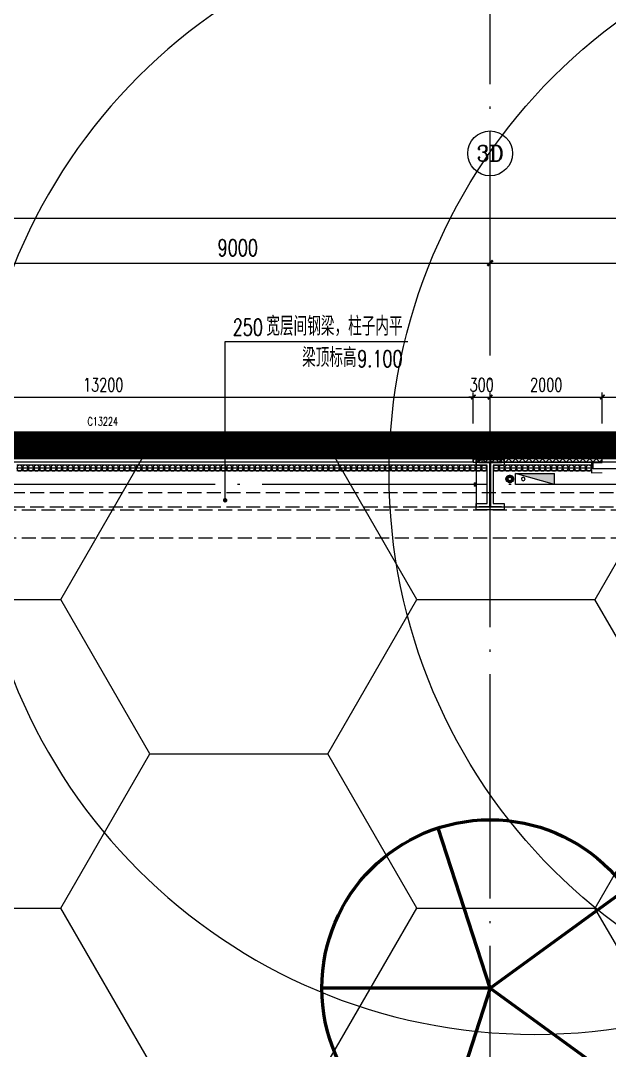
# Model space of a CAD drawing. Extents: x -821772 to -21949, y 506164 to 1049594.
# Drawn here: x -164228 to -153727, y 610633 to 628991 of the extents above; entities that cross this region are included whole.
import ezdxf
from ezdxf.enums import TextEntityAlignment as Align
from ezdxf.xclip import XClip

# ---------------------------------------------------------------- set-up
doc = ezdxf.new("R2010")
doc.units = 0
doc.header["$LTSCALE"] = 1000
doc.header["$MEASUREMENT"] = 0
doc.header["$XCLIPFRAME"] = 2
for name, pattern in [('10平面20250807_t3$0$10平面$0$DASH', [0.35, 0.25, -0.1]), ('10平面20250807_t3$0$DASH', [0.35, 0.25, -0.1]), ('10平面20250807_t3$0$DOTE', [2.42, 2, -0.2, 0.02, -0.2]), ('DASH', [0.35, 0.25, -0.1])]:
    doc.linetypes.add(name, pattern=pattern)
doc.layers.get('Defpoints').update_dxf_attribs({"color": 210})
doc.layers.add('1-防火分区线', color=201, linetype='DASH', lineweight=50)
doc.layers.add('10平面20250807_t3$0$LG-ZF消防', color=1, linetype='Continuous', lineweight=60)
for name, color, linetype in [('10平面20250807_t3$0$10平面$0$WINDOW', 8, 'Continuous'), ('10平面20250807_t3$0$10平面$0$WINDOW_TEXT', 8, 'Continuous'), ('10平面20250807_t3$0$A-AXIS-D', 8, 'Continuous'), ('10平面20250807_t3$0$A-AXIS-DOTE', 8, '10平面20250807_t3$0$DOTE'), ('10平面20250807_t3$0$A-AXIS-DP', 8, 'Continuous'), ('10平面20250807_t3$0$A-AXIS-SYMB', 8, 'Continuous'), ('10平面20250807_t3$0$A-HATCH-2', 8, 'Continuous'), ('10平面20250807_t3$0$A-HRAIL', 8, 'Continuous'), ('10平面20250807_t3$0$A-LIN-V', 8, 'Continuous'), ('10平面20250807_t3$0$A-SFCE', 8, 'Continuous'), ('10平面20250807_t3$0$A-WINDOW', 8, 'Continuous'), ('10平面20250807_t3$0$AS-COLN', 8, 'Continuous'), ('10平面20250807_t3$0$AS-WALL', 8, 'Continuous'), ('10平面20250807_t3$0$AS-结构边线层', 8, 'Continuous'), ('10平面20250807_t3$0$DIM_SYMB', 8, 'Continuous'), ('10平面20250807_t3$0$PUB_HATCH', 8, 'Continuous'), ('10平面20250807_t3$0$PUB_TEXT', 8, 'Continuous'), ('10平面20250807_t3$0$SB_ZF消火栓', 10, 'Continuous'), ('10平面20250807_t3$0$SB_ZF消火栓M', 10, 'Continuous'), ('10平面20250807_t3$0$建-窗', 8, 'Continuous'), ('10平面20250807_t3$0$建-门窗编号', 8, 'Continuous'), ('PUB_HATCH', 8, 'Continuous')]:
    doc.layers.add(name, color=color, linetype=linetype)
doc.styles.add('10平面20250807_t3$0$10平面$0$_TCH_WINDOW', font='SIMPLEX', dxfattribs={"height": 3.5, "bigfont": 'GBCBIG'})
doc.styles.add('10平面20250807_t3$0$_TCH_AXIS', font='COMPLEX', dxfattribs={"bigfont": 'GBCBIG'})
doc.styles.add('10平面20250807_t3$0$_TCH_DIM', font='SIMPLEX', dxfattribs={"bigfont": 'GBCBIG'})
doc.styles.add('10平面20250807_t3$0$_TCH_DIM_T3', font='SIMPLEX', dxfattribs={"width": 0.705882, "bigfont": 'GBCBIG'})
doc.styles.add('10平面20250807_t3$0$A-WIN-LABEL', font='SIMPLEX', dxfattribs={"bigfont": 'GBCBIG'})
doc.dimstyles.new('10平面20250807_t3$0$_TCH_ARCH&&10', dxfattribs={"dimtxt": 29.75, "dimasz": 10, "dimexe": 10, "dimexo": 10, "dimgap": 12.625, "dimtad": 1, "dimdec": 0, "dimzin": 0, "dimdsep": 46, "dimtxsty": '10平面20250807_t3$0$_TCH_DIM_T3', "dimblk": '10平面20250807_t3$0$_ArchTick', "dimcen": 0.09, "dimclrt": 7, "dimazin": 2, "dimtfac": 1, "dimtdec": 0, "dimtix": 1, "dimtmove": 2, "dimatfit": 3, "dimfxl": 0, "dimtolj": 1, "dimtzin": 0, "dimarcsym": 0})
doc.dimstyles.new('10平面20250807_t3$0$_TCH_ARCH&&100', dxfattribs={"dimtxt": 297.5, "dimasz": 100, "dimexe": 100, "dimexo": 100, "dimgap": 126.25, "dimtad": 1, "dimdec": 0, "dimzin": 0, "dimdsep": 46, "dimtxsty": '10平面20250807_t3$0$_TCH_DIM_T3', "dimblk": '10平面20250807_t3$0$_ArchTick', "dimcen": 0.09, "dimclrt": 7, "dimazin": 2, "dimtfac": 1, "dimtdec": 0, "dimtix": 1, "dimtmove": 2, "dimatfit": 3, "dimfxl": 0, "dimtolj": 1, "dimtzin": 0, "dimarcsym": 0})
doc.dimstyles.new('10平面20250807_t3$0$_TCH_ARCH&&80', dxfattribs={"dimtxt": 238, "dimasz": 80, "dimexe": 80, "dimexo": 80, "dimgap": 101, "dimtad": 1, "dimdec": 0, "dimzin": 0, "dimdsep": 46, "dimtxsty": '10平面20250807_t3$0$_TCH_DIM_T3', "dimblk": '10平面20250807_t3$0$_ArchTick', "dimcen": 0.09, "dimclrt": 7, "dimazin": 2, "dimtfac": 1, "dimtdec": 0, "dimtix": 1, "dimtmove": 2, "dimatfit": 3, "dimfxl": 0, "dimtolj": 1, "dimtzin": 0, "dimarcsym": 0})

# ---------------------------------------------------------------- blocks, each defined once
blk = doc.blocks.new('10平面20250807_t3$0$_ArchTick')
at = {"color": 0, "linetype": 'ByBlock', "const_width": 0.4}
blk.add_lwpolyline([(-0.5, -0.5), (0.5, 0.5)], dxfattribs=at)
blk = doc.blocks.new('*D10069')
at = {"layer": '10平面20250807_t3$0$A-AXIS-D', "color": 0, "lineweight": -2}
for p, q in [((55882, -180910), (55882, -180052)), ((64882, -180910), (64882, -180052)), ((55882, -180152), (64882, -180152))]:
    blk.add_line(p, q, dxfattribs=at)
at = {"layer": 'Defpoints', "color": 0}
for p in [(64882, -180152), (55882, -181010), (64882, -181010)]:
    blk.add_point(p, dxfattribs=at)
at = {"layer": '10平面20250807_t3$0$A-AXIS-D', "color": 0, "lineweight": -2, "xscale": 100, "yscale": 100, "zscale": 100, "rotation": 180}
blk.add_blockref('10平面20250807_t3$0$_ArchTick', (55882, -180152), dxfattribs=at)
at = {"layer": '10平面20250807_t3$0$A-AXIS-D', "color": 0, "lineweight": -2, "xscale": 100, "yscale": 100, "zscale": 100}
blk.add_blockref('10平面20250807_t3$0$_ArchTick', (64882, -180152), dxfattribs=at)
at = {"layer": '10平面20250807_t3$0$A-AXIS-D', "color": 7, "insert": (60382, -179877), "char_height": 297.5, "attachment_point": 5, "style": '10平面20250807_t3$0$_TCH_DIM_T3'}
blk.add_mtext('\\A1;9000', dxfattribs=at)
blk = doc.blocks.new('*D10070')
at = {"layer": '10平面20250807_t3$0$A-AXIS-D', "color": 0, "lineweight": -2}
for p, q in [((64882, -180910), (64882, -180052)), ((73882, -180910), (73882, -180052)), ((64882, -180152), (73882, -180152))]:
    blk.add_line(p, q, dxfattribs=at)
at = {"layer": 'Defpoints', "color": 0}
for p in [(73882, -180152), (64882, -181010), (73882, -181010)]:
    blk.add_point(p, dxfattribs=at)
at = {"layer": '10平面20250807_t3$0$A-AXIS-D', "color": 0, "lineweight": -2, "xscale": 100, "yscale": 100, "zscale": 100, "rotation": 180}
blk.add_blockref('10平面20250807_t3$0$_ArchTick', (64882, -180152), dxfattribs=at)
at = {"layer": '10平面20250807_t3$0$A-AXIS-D', "color": 0, "lineweight": -2, "xscale": 100, "yscale": 100, "zscale": 100}
blk.add_blockref('10平面20250807_t3$0$_ArchTick', (73882, -180152), dxfattribs=at)
at = {"layer": '10平面20250807_t3$0$A-AXIS-D', "color": 7, "insert": (69382, -179877), "char_height": 297.5, "attachment_point": 5, "style": '10平面20250807_t3$0$_TCH_DIM_T3'}
blk.add_mtext('\\A1;9000', dxfattribs=at)
blk = doc.blocks.new('*D10074')
at = {"layer": '10平面20250807_t3$0$A-AXIS-D', "color": 0, "lineweight": -2}
for p, q in [((-93018, -180810), (-93018, -179252)), ((-93018, -179352), (92682, -179352)), ((92682, -180810), (92682, -179252))]:
    blk.add_line(p, q, dxfattribs=at)
at = {"layer": 'Defpoints', "color": 0}
for p in [(92682, -179352), (-93018, -180910), (92682, -180910)]:
    blk.add_point(p, dxfattribs=at)
at = {"layer": '10平面20250807_t3$0$A-AXIS-D', "color": 0, "lineweight": -2, "xscale": 100, "yscale": 100, "zscale": 100, "rotation": 180}
blk.add_blockref('10平面20250807_t3$0$_ArchTick', (-93018, -179352), dxfattribs=at)
at = {"layer": '10平面20250807_t3$0$A-AXIS-D', "color": 0, "lineweight": -2, "xscale": 100, "yscale": 100, "zscale": 100}
blk.add_blockref('10平面20250807_t3$0$_ArchTick', (92682, -179352), dxfattribs=at)
at = {"layer": '10平面20250807_t3$0$A-AXIS-D', "color": 7, "insert": (-168, -179077), "char_height": 297.5, "attachment_point": 5, "style": '10平面20250807_t3$0$_TCH_DIM_T3'}
blk.add_mtext('\\A1;185700', dxfattribs=at)
blk = doc.blocks.new('10平面20250807_t3$0$43243')
at = {"layer": '10平面20250807_t3$0$AS-结构边线层'}
blk.add_lwpolyline([(-146454, 621120), (-155994, 621120), (-155994, 621290), (-169514, 621290), (-169514, 621120), (-171354, 621120), (-171354, 620570), (-173454, 620570), (-173454, 621120), (-175294, 621120), (-175294, 621290), (-196514, 621290), (-196514, 621120), (-198354, 621120), (-198354, 620570), (-200454, 620570), (-200454, 621120), (-210494, 621120), (-210494, 621290), (-223514, 621290), (-223514, 621120), (-225354, 621120), (-225354, 620570), (-227454, 620570)], dxfattribs=at)
blk = doc.blocks.new('10平面20250807_t3$0$3243243')
at = {"layer": '10平面20250807_t3$0$A-AXIS-SYMB'}
for p, q in [((-160580, 620440), (-160580, 623270)), ((-160580, 623270), (-157320, 623270))]:
    blk.add_line(p, q, dxfattribs=at)
at = {"layer": '10平面20250807_t3$0$A-AXIS-SYMB', "const_width": 40}
blk.add_lwpolyline([(-160580, 620420, 1), (-160580, 620460, 1)], format="xyb", close=True, dxfattribs=at)
at = {"layer": '10平面20250807_t3$0$A-SFCE', "linetype": '10平面20250807_t3$0$DASH'}
for p, q in [((-147004.2, 620570), (-164704.2, 620570)), ((-147004.2, 620320), (-164704.2, 620320))]:
    blk.add_line(p, q, dxfattribs=at)
at = {"layer": '10平面20250807_t3$0$PUB_TEXT', "style": '10平面20250807_t3$0$_TCH_DIM', "width": 0.705882}
for s, p in [('250', (-160445.2, 623375)), ('9.100', (-158225, 622815))]:
    blk.add_text(s, height=297.5, dxfattribs=at).set_placement(p)
at = {"layer": '10平面20250807_t3$0$PUB_TEXT', "style": '10平面20250807_t3$0$_TCH_DIM'}
for s, p in [('宽层间钢梁，柱子内平', (-159845.2, 623375)), ('梁顶标高', (-159208, 622815))]:
    blk.add_text(s, height=337.59, dxfattribs=at).set_placement(p)
blk = doc.blocks.new('10平面20250807_t3$0$4324324')
at = {"layer": '10平面20250807_t3$0$A-HATCH-2', "linetype": '10平面20250807_t3$0$DASH'}
for p, q in [((-294754.2, 620270), (-135554.2, 620270)), ((-294754.2, 619770), (-135554.2, 619770))]:
    blk.add_line(p, q, dxfattribs=at)
blk = doc.blocks.new('10平面20250807_t3$0$w4324324')
at = {"layer": '10平面20250807_t3$0$A-HATCH-2', "lineweight": 60}
for q in [(-1694760, 686605), (-1697614, 684532), (-1691907, 684532), (-1696524, 681178), (-1692997, 681178)]:
    blk.add_line((-1694760, 683605), q, dxfattribs=at)
blk.add_circle((-1694760, 683605), 3000, dxfattribs=at)
blk = doc.blocks.new('10平面20250807_t3$0$342343')
at = {"layer": '10平面20250807_t3$0$A-LIN-V'}
blk.add_blockref('10平面20250807_t3$0$w4324324', (1084560, -44444), dxfattribs=at)
blk = doc.blocks.new('*D10492')
at = {"layer": '10平面20250807_t3$0$A-AXIS-DP', "color": 0, "lineweight": -2}
for p, q in [((-165054, 621030), (-165054, 621079)), ((-165054, 621069), (-164654, 621069)), ((-164654, 621030), (-164654, 621079))]:
    blk.add_line(p, q, dxfattribs=at)
at = {"layer": 'Defpoints', "color": 0}
for p in [(-164654, 621069), (-165054, 621020), (-164654, 621020)]:
    blk.add_point(p, dxfattribs=at)
at = {"layer": '10平面20250807_t3$0$A-AXIS-DP', "color": 0, "lineweight": -2, "xscale": 10, "yscale": 10, "zscale": 10, "rotation": 180}
blk.add_blockref('10平面20250807_t3$0$_ArchTick', (-165054, 621069), dxfattribs=at)
at = {"layer": '10平面20250807_t3$0$A-AXIS-DP', "color": 0, "lineweight": -2, "xscale": 10, "yscale": 10, "zscale": 10}
blk.add_blockref('10平面20250807_t3$0$_ArchTick', (-164654, 621069), dxfattribs=at)
at = {"layer": '10平面20250807_t3$0$A-AXIS-DP', "color": 7, "insert": (-164854, 621096), "char_height": 29.8, "attachment_point": 5, "style": '10平面20250807_t3$0$_TCH_DIM_T3'}
blk.add_mtext('\\A1;400', dxfattribs=at)
blk = doc.blocks.new('*D10493')
at = {"layer": '10平面20250807_t3$0$A-AXIS-DP', "color": 0, "lineweight": -2}
for p, q in [((-165064, 621020), (-165105, 621020)), ((-165095, 620220), (-165095, 621020)), ((-165064, 620220), (-165105, 620220))]:
    blk.add_line(p, q, dxfattribs=at)
at = {"layer": 'Defpoints', "color": 0}
for p in [(-165095, 621020), (-165054, 621020), (-165054, 620220)]:
    blk.add_point(p, dxfattribs=at)
at = {"layer": '10平面20250807_t3$0$A-AXIS-DP', "color": 0, "lineweight": -2, "xscale": 10, "yscale": 10, "zscale": 10}
for p, rotation in [((-165095, 621020), 90), ((-165095, 620220), 270)]:
    blk.add_blockref('10平面20250807_t3$0$_ArchTick', p, dxfattribs=dict(at, rotation=rotation))
at = {"layer": '10平面20250807_t3$0$A-AXIS-DP', "color": 7, "insert": (-165123, 620620), "char_height": 29.8, "attachment_point": 5, "rotation": 90, "style": '10平面20250807_t3$0$_TCH_DIM_T3'}
blk.add_mtext('\\A1;800', dxfattribs=at)
blk = doc.blocks.new('10平面20250807_t3$0$3333')
at = {"layer": '10平面20250807_t3$0$A-SFCE', "const_width": 20}
blk.add_lwpolyline([(-227064, 766320), (-227064, 766510), (-227244, 766510), (-227244, 766320)], dxfattribs=at)
blk = doc.blocks.new('10平面20250807_t3$0$99平面图例外参$0$$LinePat$圆环')
for points in [[(0, 150), (300, 150)], [(0, 0), (300, 0)], [(0, -150), (300, -150)]]:
    blk.add_lwpolyline(points)
at = {"color": 0}
blk.add_circle((150, 0), 150, dxfattribs=at)
blk = doc.blocks.new('10平面20250807_t3$0$34242343243')
at = {"layer": '10平面20250807_t3$0$A-HRAIL', "yscale": 0.3333333333333333, "zscale": 0.3333333333333333}
for p, xscale, rotation in [((-164194, 621014), -0.3368181818181785, 359.9999999997967), ((-164093, 621014), -0.3368181818181785, 359.9999999997967), ((-163992, 621014), -0.3368181818181785, 359.9999999997967), ((-163891, 621014), -0.3368181818181785, 359.9999999997967), ((-163790, 621014), -0.3368181818181785, 359.9999999997967), ((-163689, 621014), -0.3368181818181785, 359.9999999997967), ((-163588, 621014), -0.3368181818181785, 359.9999999997967), ((-163487, 621014), -0.3368181818181785, 359.9999999997967), ((-163386, 621014), -0.3368181818181785, 359.9999999997967), ((-163285, 621014), -0.3368181818181785, 359.9999999997967), ((-163183, 621014), -0.3368181818181785, 359.9999999997967), ((-163082, 621014), -0.3368181818181785, 359.9999999997967), ((-162981, 621014), -0.3368181818181785, 359.9999999997967), ((-162880, 621014), -0.3368181818181785, 359.9999999997967), ((-162779, 621014), -0.3368181818181785, 359.9999999997967), ((-162678, 621014), -0.3368181818181785, 359.9999999997967), ((-162577, 621014), -0.3368181818181785, 359.9999999997967), ((-162476, 621014), -0.3368181818181785, 359.9999999997967), ((-162375, 621014), -0.3368181818181785, 359.9999999997967), ((-162274, 621014), -0.3368181818181785, 359.9999999997967), ((-162173, 621014), -0.3368181818181785, 359.9999999997967), ((-162072, 621014), -0.3368181818181785, 359.9999999997967), ((-161971, 621014), -0.3368181818181785, 359.9999999997967), ((-161870, 621014), -0.3368181818181785, 359.9999999997967), ((-161769, 621014), -0.3368181818181785, 359.9999999997967), ((-161668, 621014), -0.3368181818181785, 359.9999999997967), ((-161567, 621014), -0.3368181818181785, 359.9999999997967), ((-161466, 621014), -0.3368181818181785, 359.9999999997967), ((-161365, 621014), -0.3368181818181785, 359.9999999997967), ((-161264, 621014), -0.3368181818181785, 359.9999999997967), ((-161163, 621014), -0.3368181818181785, 359.9999999997967), ((-161062, 621014), -0.3368181818181785, 359.9999999997967), ((-160960, 621014), -0.3368181818181785, 359.9999999997967), ((-160859, 621014), -0.3368181818181785, 359.9999999997967), ((-160758, 621014), -0.3368181818181785, 359.9999999997967), ((-160657, 621014), -0.3368181818181785, 359.9999999997967), ((-160556, 621014), -0.3368181818181785, 359.9999999997967), ((-160455, 621014), -0.3368181818181785, 359.9999999997967), ((-160354, 621014), -0.3368181818181785, 359.9999999997967), ((-160253, 621014), -0.3368181818181785, 359.9999999997967), ((-160152, 621014), -0.3368181818181785, 359.9999999997967), ((-160051, 621014), -0.3368181818181785, 359.9999999997967), ((-159950, 621014), -0.3368181818181785, 359.9999999997967), ((-159849, 621014), -0.3368181818181785, 359.9999999997967), ((-159748, 621014), -0.3368181818181785, 359.9999999997967), ((-159647, 621014), -0.3368181818181785, 359.9999999997967), ((-159546, 621014), -0.3368181818181785, 359.9999999997967), ((-159445, 621014), -0.3368181818181785, 359.9999999997967), ((-159344, 621014), -0.3368181818181785, 359.9999999997967), ((-159243, 621014), -0.3368181818181785, 359.9999999997967), ((-159142, 621014), -0.3368181818181785, 359.9999999997967), ((-159041, 621014), -0.3368181818181785, 359.9999999997967), ((-158940, 621014), -0.3368181818181785, 359.9999999997967), ((-158839, 621014), -0.3368181818181785, 359.9999999997967), ((-158737, 621014), -0.3368181818181785, 359.9999999997967), ((-158636, 621014), -0.3368181818181785, 359.9999999997967), ((-158535, 621014), -0.3368181818181785, 359.9999999997967), ((-158434, 621014), -0.3368181818181785, 359.9999999997967), ((-158333, 621014), -0.3368181818181785, 359.9999999997967), ((-158232, 621014), -0.3368181818181785, 359.9999999997967), ((-158131, 621014), -0.3368181818181785, 359.9999999997967), ((-158030, 621014), -0.3368181818181785, 359.9999999997967), ((-157929, 621014), -0.3368181818181785, 359.9999999997967), ((-157828, 621014), -0.3368181818181785, 359.9999999997967), ((-157727, 621014), -0.3368181818181785, 359.9999999997967), ((-157626, 621014), -0.3368181818181785, 359.9999999997967), ((-157525, 621014), -0.3368181818181785, 359.9999999997967), ((-157424, 621014), -0.3368181818181785, 359.9999999997967), ((-157323, 621014), -0.3368181818181785, 359.9999999997967), ((-157222, 621014), -0.3368181818181785, 359.9999999997967), ((-157121, 621014), -0.3368181818181785, 359.9999999997967), ((-157020, 621014), -0.3368181818181785, 359.9999999997967), ((-156919, 621014), -0.3368181818181785, 359.9999999997967), ((-156818, 621014), -0.3368181818181785, 359.9999999997967), ((-156717, 621014), -0.3368181818181785, 359.9999999997967), ((-156616, 621014), -0.3368181818181785, 359.9999999997967), ((-156514, 621014), -0.3368181818181785, 359.9999999997967), ((-156413, 621014), -0.3368181818181785, 359.9999999997967), ((-156312, 621014), -0.3368181818181785, 359.9999999997967), ((-156211, 621014), -0.3368181818181785, 359.9999999997967), ((-156110, 621014), -0.3368181818181785, 359.9999999997967), ((-156009, 621014), -0.3368181818181785, 359.9999999997967), ((-155908, 621014), -0.3368181818181785, 359.9999999997967), ((-155697, 621014), -0.3444734679432198, 359.999999999795), ((-155593, 621014), -0.3444734679432198, 359.999999999795), ((-155490, 621014), -0.3444734679432198, 359.999999999795), ((-155387, 621014), -0.3444734679432198, 359.999999999795), ((-155283, 621014), -0.3444734679432198, 359.999999999795), ((-155180, 621014), -0.3444734679432198, 359.999999999795), ((-155077, 621014), -0.3444734679432198, 359.999999999795), ((-154973, 621014), -0.3444734679432198, 359.999999999795), ((-154870, 621014), -0.3444734679432198, 359.999999999795), ((-154767, 621014), -0.3444734679432198, 359.999999999795), ((-154663, 621014), -0.3444734679432198, 359.999999999795), ((-154560, 621014), -0.3444734679432198, 359.999999999795), ((-154457, 621014), -0.3444734679432198, 359.999999999795), ((-154353, 621014), -0.3444734679432198, 359.999999999795), ((-154250, 621014), -0.3444734679432198, 359.999999999795), ((-154147, 621014), -0.3444734679432198, 359.999999999795), ((-154043, 621014), -0.3444734679432198, 359.999999999795)]:
    blk.add_blockref('10平面20250807_t3$0$99平面图例外参$0$$LinePat$圆环', p, dxfattribs=dict(at, xscale=xscale, rotation=rotation))
at = {"layer": '10平面20250807_t3$0$A-SFCE', "rotation": 90}
blk.add_blockref('10平面20250807_t3$0$3333', (612467, 848174), dxfattribs=at)
blk = doc.blocks.new('10平面20250807_t3$0$A$C5D961328')
at = {"layer": '10平面20250807_t3$0$SB_ZF消火栓'}
blk.add_hatch(color=256, dxfattribs=at).paths.add_polyline_path([(0, 40), (700, 40), (700, 240)])
at = {"layer": '10平面20250807_t3$0$A-LIN-V', "ltscale": 500}
blk.add_circle((350, 40), 10001, dxfattribs=at)
at = {"layer": '10平面20250807_t3$0$SB_ZF消火栓'}
for p, q in [((700, 240), (0, 240)), ((0, 240), (0, 40)), ((700, 240), (0, 40)), ((700, 240), (700, 40)), ((0, 40), (700, 40))]:
    blk.add_line(p, q, dxfattribs=at)
at = {"layer": '10平面20250807_t3$0$SB_ZF消火栓', "color": 1}
blk.add_circle((140, 140), 32.5, dxfattribs=at)
blk = doc.blocks.new('10平面20250807_t3$0$we42342343234')
at = {"layer": '10平面20250807_t3$0$LG-ZF消防'}
blk.add_circle((-155504, 620820), 50, dxfattribs=at)
at = {"layer": '10平面20250807_t3$0$SB_ZF消火栓M', "xscale": -1, "rotation": 180}
blk.add_blockref('10平面20250807_t3$0$A$C5D961328', (-155404, 620960), dxfattribs=at)
at = {"layer": '10平面20250807_t3$0$SB_ZF消火栓M', "rotation": 180}
blk.add_blockref('10平面20250807_t3$0$A$C5D961328', (-147304, 620960), dxfattribs=at)
blk = doc.blocks.new('10平面20250807_t3$0$234243242332')
at = {"layer": '10平面20250807_t3$0$SB_ZF消火栓'}
blk.add_blockref('10平面20250807_t3$0$we42342343234', (0, 0), dxfattribs=at)
blk = doc.blocks.new('*D12101')
at = {"layer": '10平面20250807_t3$0$A-AXIS-DP', "color": 0, "lineweight": -2}
for p, q in [((-169354, 621810), (-169354, 622360)), ((-156154, 621810), (-156154, 622360)), ((-169354, 622280), (-156154, 622280))]:
    blk.add_line(p, q, dxfattribs=at)
at = {"layer": 'Defpoints', "color": 0}
for p in [(-156154, 622280), (-169354, 621730), (-156154, 621730)]:
    blk.add_point(p, dxfattribs=at)
at = {"layer": '10平面20250807_t3$0$A-AXIS-DP', "color": 0, "lineweight": -2, "xscale": 80, "yscale": 80, "zscale": 80, "rotation": 180}
blk.add_blockref('10平面20250807_t3$0$_ArchTick', (-169354, 622280), dxfattribs=at)
at = {"layer": '10平面20250807_t3$0$A-AXIS-DP', "color": 0, "lineweight": -2, "xscale": 80, "yscale": 80, "zscale": 80}
blk.add_blockref('10平面20250807_t3$0$_ArchTick', (-156154, 622280), dxfattribs=at)
at = {"layer": '10平面20250807_t3$0$A-AXIS-DP', "color": 7, "insert": (-162754, 622500), "char_height": 238, "attachment_point": 5, "style": '10平面20250807_t3$0$_TCH_DIM_T3'}
blk.add_mtext('\\A1;13200', dxfattribs=at)
blk = doc.blocks.new('*D12102')
at = {"layer": '10平面20250807_t3$0$A-AXIS-DP', "color": 0, "lineweight": -2}
for p, q in [((-156154, 621810), (-156154, 622360)), ((-155854, 621810), (-155854, 622360)), ((-156154, 622280), (-156234, 622280)), ((-156154, 622280), (-155854, 622280)), ((-155854, 622280), (-155774, 622280))]:
    blk.add_line(p, q, dxfattribs=at)
at = {"layer": 'Defpoints', "color": 0}
for p in [(-155854, 622280), (-156154, 621730), (-155854, 621730)]:
    blk.add_point(p, dxfattribs=at)
at = {"layer": '10平面20250807_t3$0$A-AXIS-DP', "color": 0, "lineweight": -2, "xscale": 80, "yscale": 80, "zscale": 80}
blk.add_blockref('10平面20250807_t3$0$_ArchTick', (-156154, 622280), dxfattribs=at)
at = {"layer": '10平面20250807_t3$0$A-AXIS-DP', "color": 0, "lineweight": -2, "xscale": 80, "yscale": 80, "zscale": 80, "rotation": 180}
blk.add_blockref('10平面20250807_t3$0$_ArchTick', (-155854, 622280), dxfattribs=at)
at = {"layer": '10平面20250807_t3$0$A-AXIS-DP', "color": 7, "insert": (-156004, 622500), "char_height": 238, "attachment_point": 5, "style": '10平面20250807_t3$0$_TCH_DIM_T3'}
blk.add_mtext('\\A1;300', dxfattribs=at)
blk = doc.blocks.new('*D12103')
at = {"layer": '10平面20250807_t3$0$A-AXIS-DP', "color": 0, "lineweight": -2}
for p, q in [((-155854, 621810), (-155854, 622360)), ((-153854, 621810), (-153854, 622360)), ((-155854, 622280), (-153854, 622280))]:
    blk.add_line(p, q, dxfattribs=at)
at = {"layer": 'Defpoints', "color": 0}
for p in [(-153854, 622280), (-155854, 621730), (-153854, 621730)]:
    blk.add_point(p, dxfattribs=at)
at = {"layer": '10平面20250807_t3$0$A-AXIS-DP', "color": 0, "lineweight": -2, "xscale": 80, "yscale": 80, "zscale": 80, "rotation": 180}
blk.add_blockref('10平面20250807_t3$0$_ArchTick', (-155854, 622280), dxfattribs=at)
at = {"layer": '10平面20250807_t3$0$A-AXIS-DP', "color": 0, "lineweight": -2, "xscale": 80, "yscale": 80, "zscale": 80}
blk.add_blockref('10平面20250807_t3$0$_ArchTick', (-153854, 622280), dxfattribs=at)
at = {"layer": '10平面20250807_t3$0$A-AXIS-DP', "color": 7, "insert": (-154854, 622500), "char_height": 238, "attachment_point": 5, "style": '10平面20250807_t3$0$_TCH_DIM_T3'}
blk.add_mtext('\\A1;2000', dxfattribs=at)
blk = doc.blocks.new('*D12104')
at = {"layer": '10平面20250807_t3$0$A-AXIS-DP', "color": 0, "lineweight": -2}
for p, q in [((-153854, 621810), (-153854, 622360)), ((-151354, 621810), (-151354, 622360)), ((-153854, 622280), (-151354, 622280))]:
    blk.add_line(p, q, dxfattribs=at)
at = {"layer": 'Defpoints', "color": 0}
for p in [(-151354, 622280), (-153854, 621730), (-151354, 621730)]:
    blk.add_point(p, dxfattribs=at)
at = {"layer": '10平面20250807_t3$0$A-AXIS-DP', "color": 0, "lineweight": -2, "xscale": 80, "yscale": 80, "zscale": 80, "rotation": 180}
blk.add_blockref('10平面20250807_t3$0$_ArchTick', (-153854, 622280), dxfattribs=at)
at = {"layer": '10平面20250807_t3$0$A-AXIS-DP', "color": 0, "lineweight": -2, "xscale": 80, "yscale": 80, "zscale": 80}
blk.add_blockref('10平面20250807_t3$0$_ArchTick', (-151354, 622280), dxfattribs=at)
at = {"layer": '10平面20250807_t3$0$A-AXIS-DP', "color": 7, "insert": (-152604, 622500), "char_height": 238, "attachment_point": 5, "style": '10平面20250807_t3$0$_TCH_DIM_T3'}
blk.add_mtext('\\A1;2500', dxfattribs=at)
blk = doc.blocks.new('10平面20250807_t3$0$WINDOW2DLIB$DYNSTYLE$00000005')
at = {"color": 0}
for points in [[(-0.5, 0.5), (-0.5, -0.5)], [(-0.5, 0.5), (0.5, 0.5)], [(0.5, -0.5), (0.5, 0.5)], [(0.5, 0.1667), (-0.5, 0.1667)], [(0.5, -0.1667), (-0.5, -0.1667)], [(-0.5, -0.5), (0.5, -0.5)]]:
    blk.add_lwpolyline(points, dxfattribs=at)
blk = doc.blocks.new('10平面20250807_t3$0$10平面$0$$DorLib2D$00000126')
at = {"color": 0, "linetype": 'Continuous'}
for p, q in [((-0.532, 0.5), (-0.532, 0.9)), ((0.532, 0.9), (0.532, 0.5))]:
    blk.add_line(p, q, dxfattribs=at)
at = {"color": 0, "linetype": '10平面20250807_t3$0$10平面$0$DASH'}
for p, q in [((-0.532, 0.9), (0.532, 0.9)), ((-0.532, 0.5), (0.532, 0.5))]:
    blk.add_line(p, q, dxfattribs=at)
blk = doc.blocks.new('10平面20250807_t3$0$dote')
at = {"layer": '10平面20250807_t3$0$A-AXIS-D'}
blk.add_circle((64882.2, -178196), 400, dxfattribs=at)
at = {"layer": '10平面20250807_t3$0$A-AXIS-DOTE', "ltscale": 2}
for p, q in [((64882.2, -264080), (64882.2, -167560.7)), ((98696.4, -184100), (-97273.6, -184100))]:
    blk.add_line(p, q, dxfattribs=at)
at = {"layer": '10平面20250807_t3$0$PUB_TEXT', "style": '10平面20250807_t3$0$_TCH_AXIS'}
blk.add_text('3D', height=282.17, dxfattribs=at).set_placement((64640.3, -178337.1), (65124.1, -178337.1), align=Align.FIT)
at = {"layer": '10平面20250807_t3$0$A-AXIS-D'}
for base, p1, p2, picture, middle in [((92682.2, -179352.2), (-93017.8, -180910.2), (92682.2, -180910.2), '*D10074', (-167.8, -179077.2)), ((64882.2, -180152.2), (55882.2, -181010.2), (64882.2, -181010.2), '*D10069', (60382.2, -179877.2)), ((73882.2, -180152.2), (64882.2, -181010.2), (73882.2, -181010.2), '*D10070', (69382.2, -179877.2))]:
    dim = blk.add_linear_dim(base=base, p1=p1, p2=p2, angle=0, dimstyle='10平面20250807_t3$0$_TCH_ARCH&&100', override={"dimgap": 0}, dxfattribs=at)
    dim.commit()
    dim.dimension.update_dxf_attribs({"geometry": picture, "text_midpoint": middle, "dimtype": 129})
blk = doc.blocks.new('10平面20250807_t3$0$w42343243')
at = {"layer": '10平面20250807_t3$0$A-HATCH-2'}
blk.add_lwpolyline([(-165104.2, 621070), (-164604.2, 621070), (-164604.2, 620958), (-164800.2, 620958), (-164800.2, 620282), (-164604.2, 620282), (-164604.2, 620170), (-165104.2, 620170), (-165104.2, 620282), (-164908.2, 620282), (-164908.2, 620958), (-165104.2, 620958)], close=True, dxfattribs=at)
at = {"layer": '10平面20250807_t3$0$AS-COLN', "color": 3}
blk.add_lwpolyline([(-165054.2, 621020), (-164654.2, 621020), (-164654.2, 621008), (-164850.2, 621008), (-164850.2, 620232), (-164654.2, 620232), (-164654.2, 620220), (-165054.2, 620220), (-165054.2, 620232), (-164858.2, 620232), (-164858.2, 621008), (-165054.2, 621008)], close=True, dxfattribs=at)
at = {"layer": '10平面20250807_t3$0$A-AXIS-DP'}
for p1, p2, distance, picture, middle in [((-165054.2, 621020), (-164654.2, 621020), 48.8, '*D10492', (-164854.2, 621096.2)), ((-165054.2, 620220), (-165054.2, 621020), 41.2, '*D10493', (-165122.9, 620620))]:
    dim = blk.add_aligned_dim(p1=p1, p2=p2, distance=distance, dimstyle='10平面20250807_t3$0$_TCH_ARCH&&10', dxfattribs=at)
    dim.commit()
    dim.dimension.update_dxf_attribs({"geometry": picture, "text_midpoint": middle})
blk = doc.blocks.new('10平面20250807_t3$0$42343')
at = {"layer": '10平面20250807_t3$0$A-WINDOW'}
blk.add_blockref('10平面20250807_t3$0$w42343243', (9000, 100), dxfattribs=at)
blk = doc.blocks.new('10平面20250807_t3')
at = {"layer": '10平面20250807_t3$0$PUB_HATCH'}
h = blk.add_hatch(dxfattribs=at)
h.set_pattern_fill('多孔材料', color=256, scale=30, style=0)
h.set_pattern_definition([(45, (60, 0), (-60.000061, 60.000061), []), (135, (60, 0), (-60.000061, -60.000061), [])])
h.paths.add_polyline_path([(-153854.2, 621419.9), (-156154.2, 621419.9), (-156154.2, 621119.9), (-153854.2, 621119.9)])
at = {"layer": '10平面20250807_t3$0$AS-WALL'}
for p, q in [((-153854.2, 621419.9), (-156154.2, 621419.9)), ((-156154.2, 621419.9), (-156154.2, 621119.9)), ((-153854.2, 621119.9), (-153854.2, 621419.9)), ((-156154.2, 621119.9), (-153854.2, 621119.9))]:
    blk.add_line(p, q, dxfattribs=at)
at = {"layer": '10平面20250807_t3$0$10平面$0$WINDOW'}
ref = blk.add_blockref('10平面20250807_t3$0$10平面$0$$DorLib2D$00000126', (-151354.2, 621269.9), dxfattribs=dict(at, xscale=5000, yscale=300, zscale=300, rotation=180))
ref.add_attrib('A', 'JLM5050', (-151655.4, 621265.6), dxfattribs={"layer": '10平面20250807_t3$0$10平面$0$WINDOW_TEXT', "ltscale": 500, "height": 148.75, "style": '10平面20250807_t3$0$10平面$0$_TCH_WINDOW', "width": 0.705882})
at = {"layer": '10平面20250807_t3$0$A-AXIS-DP'}
blk.add_blockref('10平面20250807_t3$0$3243243', (0, 0), dxfattribs=at)
at = {"layer": '10平面20250807_t3$0$A-LIN-V', "rotation": 90}
blk.add_blockref('10平面20250807_t3$0$342343', (483306.5, 1221945), dxfattribs=at)
at = {"layer": '10平面20250807_t3$0$A-WINDOW'}
for name in ['10平面20250807_t3$0$43243', '10平面20250807_t3$0$42343', '10平面20250807_t3$0$4324324']:
    blk.add_blockref(name, (0, 0), dxfattribs=at)
at = {"layer": '10平面20250807_t3$0$AS-WALL'}
blk.add_blockref('10平面20250807_t3$0$dote', (-220736.4, 804820), dxfattribs=at)
at = {"layer": '10平面20250807_t3$0$DIM_SYMB'}
blk.add_blockref('10平面20250807_t3$0$34242343243', (0, 0), dxfattribs=at)
at = {"layer": '10平面20250807_t3$0$SB_ZF消火栓', "linetype": 'Continuous'}
blk.add_blockref('10平面20250807_t3$0$234243242332', (0, 0), dxfattribs=at)
at = {"layer": '10平面20250807_t3$0$建-窗'}
ref = blk.add_blockref('10平面20250807_t3$0$WINDOW2DLIB$DYNSTYLE$00000005', (-162754.2, 621269.9), dxfattribs=dict(at, xscale=-13200, yscale=-300, zscale=300, rotation=359.9999999996728))
ref.add_attrib('A', 'C13224', (-163034.2, 621770.6), dxfattribs={"layer": '10平面20250807_t3$0$建-门窗编号', "ltscale": 500, "height": 148.75, "style": '10平面20250807_t3$0$A-WIN-LABEL', "width": 0.705882})
at = {"layer": '10平面20250807_t3$0$A-AXIS-DP'}
for p1, p2, picture, middle in [((-169354.2, 621729.9), (-156154.2, 621729.9), '*D12101', (-162754.2, 622499.9)), ((-156154.2, 621729.9), (-155854.2, 621729.9), '*D12102', (-156004.2, 622499.9)), ((-155854.2, 621729.9), (-153854.2, 621729.9), '*D12103', (-154854.2, 622499.9)), ((-153854.2, 621729.9), (-151354.2, 621729.9), '*D12104', (-152604.2, 622499.9))]:
    dim = blk.add_aligned_dim(p1=p1, p2=p2, distance=550, dimstyle='10平面20250807_t3$0$_TCH_ARCH&&80', dxfattribs=at)
    dim.commit()
    dim.dimension.update_dxf_attribs({"geometry": picture, "text_midpoint": middle})

msp = doc.modelspace()

# ---------------------------------------------------------------- block references
at = {"ltscale": 100}
ref = msp.add_blockref('10平面20250807_t3', (0, 0), dxfattribs=at)
XClip(ref).set_block_clipping_path([(-386212.6353242097, 506163.79756496), (-21948.7593967821, 884998.2285294847)])

# ---------------------------------------------------------------- next in the draw order: hatches: boundary and pattern name
at = {"layer": 'PUB_HATCH', "ltscale": 5000}
h = msp.add_hatch(dxfattribs=at)
h.set_pattern_fill('HONEY', color=8, scale=2000)
h.set_pattern_definition([(0, (0, 0), (4762.5, 2749.63), [3175, -6350]), (120, (0, 0), (-4762.499, 2749.631), [3175, -6350]), (60, (0, 0), (0.0006, 5499.261), [-6350, 3175])])
h.paths.add_polyline_path([(-252854.2, 548219.9), (-252854.2, 548720), (-254254.2, 548720), (-254254.2, 548219.9), (-313754.2, 548219.9), (-313754.2, 567383.2), (-296221.3, 621420), (-254254.2, 621420), (-254254.2, 620920), (-252854.2, 620920), (-252854.2, 621420), (-200254.2, 621420), (-200254.2, 620920), (-198854.2, 620920), (-198854.2, 621420), (-146254.2, 621420), (-146254.2, 620920), (-144854.2, 620920), (-144854.2, 621420), (-128054.2, 621420), (-128054.2, 548219.9), (-144854.2, 548219.9), (-144854.2, 548720), (-146254.2, 548720), (-146254.2, 548219.9), (-198854.2, 548219.9), (-198854.2, 548720), (-200254.2, 548720), (-200254.2, 548219.9)])

# ---------------------------------------------------------------- next in the draw order: linework, layer by layer
at = {"layer": '1-防火分区线', "color": 1, "linetype": 'DASH', "ltscale": 5, "const_width": 500}
msp.add_lwpolyline([(-146254.2, 548219.9), (-198854.2, 548219.9), (-198854.2, 548720), (-200254.2, 548720), (-200254.2, 548219.9), (-252854.2, 548219.9), (-252854.2, 548720), (-254254.2, 548720), (-254254.2, 548219.9), (-313754.2, 548219.9), (-313754.2, 567383.2), (-296221.3, 621420), (-296221.3, 621420), (-254254.2, 621420), (-254254.2, 620920), (-252854.2, 620920), (-252854.2, 621420), (-200254.2, 621420), (-200254.2, 620920), (-198854.2, 620920), (-198854.2, 621420), (-146254.2, 621420)], dxfattribs=at)

doc.saveas('drawing.dxf')
